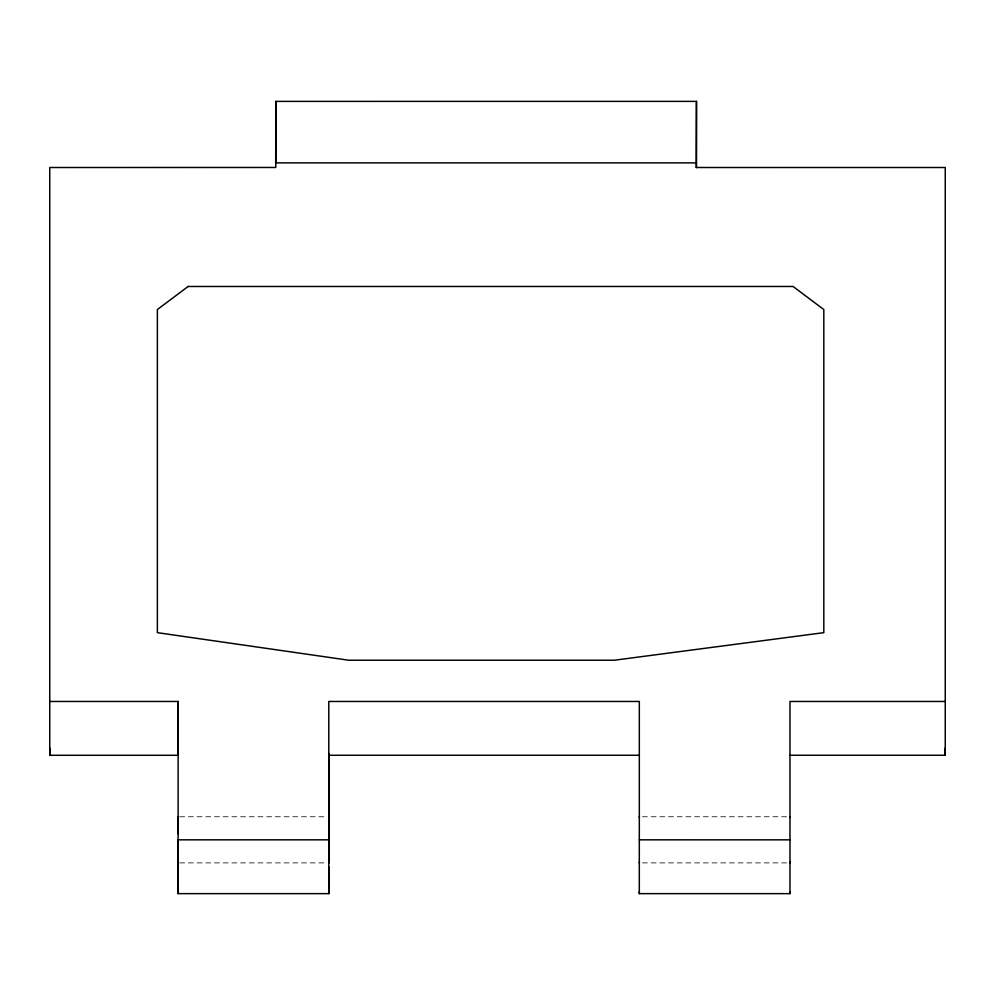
<?xml version="1.0" encoding="UTF-8"?>
<svg xmlns="http://www.w3.org/2000/svg" width="995" height="995" viewBox="0 0 995 995"><rect width="100%" height="100%" fill="white"/><g stroke="black" fill="none" stroke-linecap="round" stroke-linejoin="round"><path stroke-width="0.75" stroke-dasharray="4.97 3.73" d="M179.672 816.771L327.231 816.771M642.422 816.771L789.98 816.771M179.685 862.889L327.231 862.889M642.422 862.889L788.426 862.889"/><path stroke-width="1.49" d="M49.75 701.463L178.13 701.463L178.117 755.28L49.75 755.28L49.75 748.066M178.117 833.86L178.13 816.771L178.13 819.855M945.25 701.463L789.98 701.463L789.98 893.647L639.312 893.634L639.325 701.463L328.785 701.463L328.785 893.634L178.13 893.634L178.13 851.359M275.702 162.881L275.826 101.353L275.777 167.471L49.75 167.508L49.75 755.28M328.785 859.792L328.785 862.889L328.785 753.439M328.785 817.554L328.785 816.771L328.785 819.855M696.475 101.378L696.363 167.508L696.475 101.378L275.714 101.39M789.98 755.267L945.25 755.267L945.25 748.053M275.777 162.869L696.475 162.881M696.363 167.508L945.25 167.496L945.25 755.267M328.785 755.267L639.325 755.267M328.785 839.83L178.13 839.83L178.13 893.634M639.312 839.83L789.98 839.842M328.785 893.634L328.785 866.732M178.13 862.889L178.13 701.463M789.98 816.771L789.98 817.554M789.98 862.105L789.98 862.889M789.98 891.806L789.98 893.647M639.325 816.771L639.325 817.554M639.312 862.105L639.312 862.889M639.312 891.806L639.312 893.634M188.117 286.485L157.372 309.544L157.372 632.658L348.698 660.22L614.412 660.22L823.81 632.658L823.81 309.544L793.065 286.473L188.117 286.485"/></g></svg>
